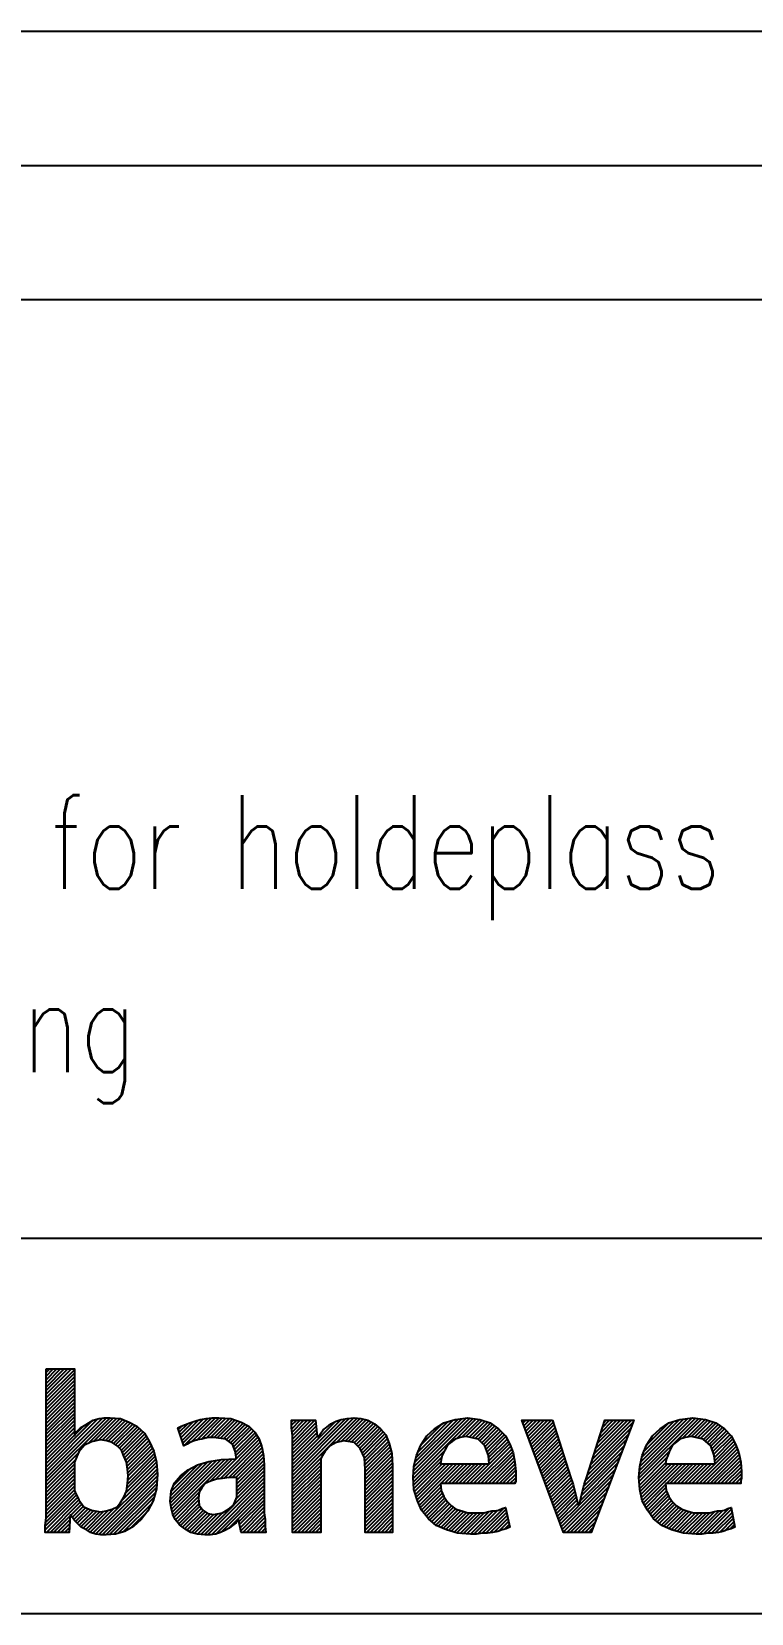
# Model space of a CAD drawing. Header units: millimetres. Extents: x 0 to 1800, y 0 to 2770.
# Drawn here: x 448 to 717, y 0 to 590 of the extents above; entities that cross this region are included whole.
import ezdxf
from ezdxf.enums import TextEntityAlignment as Align

# ---------------------------------------------------------------- set-up
doc = ezdxf.new("R2010")
doc.units = ezdxf.units.MM
for name, color, linetype in [('RAMME', 7, 'Continuous'), ('TITT-018', 4, 'Continuous'), ('TITT-035', 7, 'Continuous'), ('TITT-050', 5, 'Continuous'), ('TITT-TEKST25', 2, 'Continuous'), ('TITT-TEKST35', 7, 'Continuous'), ('TITT-TEKST50', 5, 'Continuous')]:
    doc.layers.add(name, color=color, linetype=linetype)
doc.styles.add('TITTEL', font='romans.shx', dxfattribs={"width": 0.65})

# ---------------------------------------------------------------- blocks, each defined once
blk = doc.blocks.new('*X3')
at = {"color": 0}
for p, q in [((1245.538, 64.846), (1246.769, 66.077)), ((1245.538, 65.023), (1246.592, 66.077)), ((1245.538, 65.2), (1246.415, 66.077)), ((1245.538, 65.377), (1246.238, 66.077)), ((1245.538, 65.553), (1246.062, 66.077)), ((1245.538, 65.73), (1245.885, 66.077)), ((1245.538, 65.907), (1245.708, 66.077)), ((1245.538, 64.67), (1246.909, 66.041)), ((1245.538, 64.493), (1246.909, 65.864)), ((1245.538, 64.316), (1246.909, 65.687)), ((1245.538, 64.139), (1246.909, 65.511)), ((1245.538, 63.962), (1246.909, 65.334)), ((1245.538, 63.786), (1246.909, 65.157)), ((1245.538, 63.609), (1246.909, 64.98)), ((1245.538, 63.432), (1246.909, 64.804)), ((1245.538, 63.255), (1246.909, 64.627)), ((1245.538, 63.079), (1246.909, 64.45)), ((1245.538, 62.902), (1246.909, 64.273)), ((1245.538, 62.725), (1246.909, 64.096)), ((1245.538, 62.548), (1246.909, 63.92)), ((1245.538, 62.371), (1246.909, 63.743)), ((1245.538, 60.604), (1248.643, 63.708)), ((1245.538, 60.78), (1248.466, 63.708)), ((1245.538, 60.957), (1248.274, 63.693)), ((1245.538, 61.134), (1248.053, 63.649)), ((1245.538, 62.195), (1246.909, 63.566)), ((1245.538, 61.311), (1247.792, 63.565)), ((1245.538, 62.018), (1246.909, 63.389)), ((1245.538, 61.841), (1246.909, 63.213)), ((1245.538, 61.664), (1246.909, 63.036)), ((1246.944, 62.894), (1247.35, 63.3)), ((1247.571, 62.46), (1248.807, 63.696)), ((1247.856, 62.568), (1248.97, 63.682)), ((1248.077, 62.612), (1249.133, 63.669)), ((1248.257, 62.615), (1249.264, 63.623)), ((1248.414, 62.596), (1249.39, 63.572)), ((1248.558, 62.563), (1249.516, 63.522)), ((1248.691, 62.519), (1249.635, 63.464)), ((1248.806, 62.458), (1249.749, 63.401)), ((1248.912, 62.387), (1249.863, 63.337)), ((1249.013, 62.311), (1249.97, 63.268)), ((1249.101, 62.223), (1250.064, 63.185)), ((1249.19, 62.134), (1250.158, 63.102)), ((1249.245, 62.013), (1250.251, 63.019)), ((1251.962, 63.138), (1252.124, 63.301)), ((1252.006, 63.006), (1252.419, 63.419)), ((1252.05, 62.873), (1252.694, 63.517)), ((1252.094, 62.741), (1252.959, 63.606)), ((1252.138, 62.608), (1253.179, 63.648)), ((1252.183, 62.475), (1253.385, 63.678)), ((1252.227, 62.343), (1253.591, 63.707)), ((1252.593, 62.533), (1253.769, 63.708)), ((1252.856, 62.618), (1253.945, 63.708)), ((1253.079, 62.665), (1254.11, 63.696)), ((1253.311, 62.72), (1254.275, 63.684)), ((1253.52, 62.753), (1254.44, 63.672)), ((1253.695, 62.751), (1254.587, 63.643)), ((1253.85, 62.729), (1254.72, 63.598)), ((1254.005, 62.707), (1254.852, 63.554)), ((1254.159, 62.685), (1254.985, 63.51)), ((1254.297, 62.645), (1255.103, 63.451)), ((1254.398, 62.57), (1255.216, 63.388)), ((1254.499, 62.494), (1255.33, 63.325)), ((1254.599, 62.417), (1255.431, 63.249)), ((1254.647, 62.288), (1255.519, 63.161)), ((1254.695, 62.16), (1255.608, 63.072)), ((1257.465, 63.339), (1257.71, 63.584)), ((1257.465, 63.515), (1257.534, 63.584)), ((1257.47, 63.167), (1257.887, 63.584)), ((1257.488, 63.007), (1258.064, 63.584)), ((1257.505, 62.848), (1258.241, 63.584)), ((1257.507, 60.728), (1260.485, 63.707)), ((1257.507, 60.552), (1260.645, 63.69)), ((1257.507, 60.905), (1260.283, 63.681)), ((1257.507, 61.082), (1260.079, 63.654)), ((1257.507, 61.259), (1259.872, 63.624)), ((1257.507, 62.496), (1258.594, 63.584)), ((1257.507, 62.673), (1258.417, 63.584)), ((1257.507, 61.436), (1259.6, 63.529)), ((1257.507, 62.319), (1258.642, 63.455)), ((1257.507, 62.143), (1258.659, 63.295)), ((1257.507, 61.966), (1258.676, 63.135)), ((1258.948, 63.054), (1259.075, 63.181)), ((1259.638, 62.506), (1260.802, 63.671)), ((1259.865, 62.556), (1260.947, 63.638)), ((1260.061, 62.576), (1261.088, 63.603)), ((1260.213, 62.551), (1261.219, 63.556)), ((1260.365, 62.526), (1261.336, 63.497)), ((1260.509, 62.493), (1261.454, 63.439)), ((1260.597, 62.405), (1261.557, 63.365)), ((1260.686, 62.316), (1261.653, 63.283)), ((1260.774, 62.228), (1261.748, 63.202)), ((1260.835, 62.112), (1261.835, 63.112)), ((1260.89, 61.991), (1261.917, 63.017)), ((1263.369, 60.758), (1266.284, 63.672)), ((1263.377, 60.942), (1266.129, 63.694)), ((1263.392, 61.134), (1265.958, 63.699)), ((1263.407, 61.325), (1265.754, 63.672)), ((1263.457, 61.552), (1265.55, 63.645)), ((1263.51, 61.782), (1265.331, 63.603)), ((1263.605, 62.054), (1265.076, 63.525)), ((1263.731, 62.357), (1264.783, 63.408)), ((1265.486, 62.697), (1266.438, 63.65)), ((1265.729, 62.764), (1266.593, 63.627)), ((1265.935, 62.793), (1266.728, 63.585)), ((1266.083, 62.764), (1266.86, 63.541)), ((1266.229, 62.733), (1266.993, 63.497)), ((1266.374, 62.702), (1267.121, 63.449)), ((1266.52, 62.671), (1267.225, 63.376)), ((1266.61, 62.584), (1267.329, 63.303)), ((1266.699, 62.496), (1267.433, 63.23)), ((1266.787, 62.407), (1267.535, 63.155)), ((1266.867, 62.311), (1267.623, 63.067)), ((1268.651, 63.565), (1268.67, 63.584)), ((1268.7, 63.436), (1268.847, 63.584)), ((1268.748, 63.307), (1269.024, 63.584)), ((1268.796, 63.179), (1269.201, 63.584)), ((1268.844, 63.05), (1269.378, 63.584)), ((1268.892, 62.921), (1269.554, 63.584)), ((1268.94, 62.793), (1269.731, 63.584)), ((1268.988, 62.664), (1269.908, 63.584)), ((1269.036, 62.535), (1270.085, 63.584)), ((1269.085, 62.407), (1270.17, 63.492)), ((1269.133, 62.278), (1270.212, 63.358)), ((1269.181, 62.15), (1270.255, 63.224)), ((1269.229, 62.021), (1270.298, 63.09)), ((1271.905, 61.161), (1273.941, 63.197)), ((1271.987, 61.42), (1274.05, 63.483)), ((1272.07, 61.68), (1273.974, 63.584)), ((1272.152, 61.939), (1273.797, 63.584)), ((1272.235, 62.198), (1273.62, 63.584)), ((1272.317, 62.457), (1273.443, 63.584)), ((1272.4, 62.717), (1273.267, 63.584)), ((1272.482, 62.976), (1273.09, 63.584)), ((1272.565, 63.235), (1272.913, 63.584)), ((1272.647, 63.495), (1272.736, 63.584)), ((1274.34, 60.768), (1277.242, 63.67)), ((1274.35, 60.955), (1277.086, 63.691)), ((1274.365, 61.146), (1276.922, 63.704)), ((1274.379, 61.338), (1276.718, 63.677)), ((1274.432, 61.567), (1276.514, 63.65)), ((1274.485, 61.797), (1276.305, 63.617)), ((1274.585, 62.073), (1276.05, 63.538)), ((1274.711, 62.376), (1275.794, 63.46)), ((1276.461, 62.712), (1277.398, 63.649)), ((1276.694, 62.769), (1277.554, 63.629)), ((1276.892, 62.79), (1277.691, 63.588)), ((1277.038, 62.759), (1277.823, 63.544)), ((1277.183, 62.728), (1277.956, 63.5)), ((1277.329, 62.696), (1278.086, 63.453)), ((1277.468, 62.658), (1278.19, 63.381)), ((1277.561, 62.575), (1278.294, 63.308)), ((1277.655, 62.492), (1278.398, 63.235)), ((1277.748, 62.409), (1278.501, 63.161)), ((1277.835, 62.319), (1278.589, 63.073)), ((1245.538, 61.488), (1246.909, 62.859)), ((1249.298, 61.889), (1250.337, 62.928)), ((1249.351, 61.765), (1250.403, 62.817)), ((1249.404, 61.641), (1250.469, 62.707)), ((1249.449, 61.51), (1250.536, 62.596)), ((1249.469, 61.353), (1250.596, 62.48)), ((1249.488, 61.195), (1250.651, 62.358)), ((1249.508, 61.038), (1250.706, 62.237)), ((1253.772, 60.706), (1255.828, 62.762)), ((1253.984, 60.741), (1255.892, 62.65)), ((1254.188, 60.769), (1255.937, 62.517)), ((1254.39, 60.794), (1255.981, 62.385)), ((1254.572, 60.799), (1256.02, 62.247)), ((1254.732, 62.02), (1255.692, 62.98)), ((1254.754, 61.865), (1255.76, 62.871)), ((1257.507, 61.789), (1258.693, 62.975)), ((1257.507, 61.612), (1258.71, 62.815)), ((1260.946, 61.869), (1261.998, 62.922)), ((1260.998, 61.745), (1262.063, 62.81)), ((1261.011, 61.581), (1262.114, 62.684)), ((1261.024, 61.417), (1262.164, 62.558)), ((1261.036, 61.253), (1262.211, 62.428)), ((1261.039, 61.079), (1262.247, 62.286)), ((1264.028, 62.83), (1264.049, 62.852)), ((1266.125, 60.508), (1268.054, 62.437)), ((1266.302, 60.508), (1268.106, 62.312)), ((1266.914, 62.181), (1267.712, 62.979)), ((1266.961, 62.051), (1267.8, 62.89)), ((1267.008, 61.922), (1267.877, 62.791)), ((1267.034, 61.771), (1267.936, 62.673)), ((1267.051, 61.61), (1267.995, 62.555)), ((1269.277, 61.892), (1270.34, 62.956)), ((1269.325, 61.764), (1270.383, 62.821)), ((1269.373, 61.635), (1270.426, 62.687)), ((1269.421, 61.506), (1270.468, 62.553)), ((1269.47, 61.378), (1270.511, 62.419)), ((1269.518, 61.249), (1270.554, 62.285)), ((1271.657, 60.383), (1273.614, 62.34)), ((1271.735, 60.638), (1273.723, 62.626)), ((1271.822, 60.902), (1273.832, 62.912)), ((1277.086, 60.508), (1279.022, 62.445)), ((1277.262, 60.508), (1279.074, 62.32)), ((1277.883, 62.189), (1278.678, 62.984)), ((1277.93, 62.06), (1278.766, 62.896)), ((1277.977, 61.93), (1278.845, 62.798)), ((1278.005, 61.781), (1278.904, 62.68)), ((1278.021, 61.62), (1278.963, 62.562)), ((1245.538, 60.427), (1247.09, 61.979)), ((1245.538, 60.25), (1246.973, 61.685)), ((1249.412, 60.058), (1250.899, 61.545)), ((1249.461, 60.284), (1250.866, 61.689)), ((1249.483, 60.483), (1250.833, 61.833)), ((1249.505, 60.682), (1250.8, 61.977)), ((1249.527, 60.881), (1250.762, 62.115)), ((1251.573, 59.568), (1253.619, 61.614)), ((1251.573, 59.744), (1253.41, 61.582)), ((1251.589, 59.937), (1253.155, 61.503)), ((1251.596, 59.414), (1253.823, 61.641)), ((1251.625, 59.266), (1254.027, 61.668)), ((1251.66, 59.125), (1254.217, 61.681)), ((1251.701, 58.988), (1254.405, 61.693)), ((1253.524, 60.635), (1254.593, 61.704)), ((1254.749, 60.799), (1256.05, 62.1)), ((1254.805, 60.679), (1256.079, 61.953)), ((1254.805, 60.502), (1256.101, 61.798)), ((1254.805, 60.325), (1256.116, 61.636)), ((1254.805, 60.148), (1256.131, 61.474)), ((1257.507, 60.375), (1258.908, 61.776)), ((1257.507, 60.198), (1258.878, 61.57)), ((1261.039, 60.902), (1262.282, 62.145)), ((1261.039, 60.725), (1262.317, 62.004)), ((1261.039, 60.549), (1262.336, 61.845)), ((1261.039, 60.372), (1262.348, 61.68)), ((1261.039, 60.195), (1262.359, 61.515)), ((1263.381, 60.593), (1264.89, 62.102)), ((1263.393, 60.428), (1264.763, 61.798)), ((1263.405, 60.263), (1264.719, 61.577)), ((1263.438, 60.119), (1264.783, 61.464)), ((1263.48, 59.984), (1264.96, 61.464)), ((1263.521, 59.849), (1265.137, 61.464)), ((1263.563, 59.714), (1265.314, 61.464)), ((1263.615, 59.588), (1265.49, 61.464)), ((1264.711, 60.508), (1265.667, 61.464)), ((1264.888, 60.508), (1265.844, 61.464)), ((1265.065, 60.508), (1266.021, 61.464)), ((1265.242, 60.508), (1266.197, 61.464)), ((1265.418, 60.508), (1266.374, 61.464)), ((1265.595, 60.508), (1266.551, 61.464)), ((1265.772, 60.508), (1266.728, 61.464)), ((1265.949, 60.508), (1266.905, 61.464)), ((1266.479, 60.508), (1268.156, 62.186)), ((1266.656, 60.508), (1268.207, 62.059)), ((1266.833, 60.508), (1268.244, 61.92)), ((1267.009, 60.508), (1268.271, 61.77)), ((1267.186, 60.508), (1268.299, 61.621)), ((1267.363, 60.508), (1268.319, 61.465)), ((1269.566, 61.12), (1270.596, 62.151)), ((1269.614, 60.992), (1270.639, 62.017)), ((1269.662, 60.863), (1270.682, 61.883)), ((1269.71, 60.734), (1270.724, 61.749)), ((1269.758, 60.606), (1270.767, 61.614)), ((1269.806, 60.477), (1270.81, 61.48)), ((1271.48, 59.676), (1273.286, 61.482)), ((1271.539, 59.912), (1273.395, 61.768)), ((1271.598, 60.148), (1273.505, 62.054)), ((1274.352, 60.603), (1275.812, 62.063)), ((1274.364, 60.438), (1275.714, 61.789)), ((1274.375, 60.273), (1275.641, 61.539)), ((1274.401, 60.122), (1275.743, 61.464)), ((1274.435, 59.979), (1275.92, 61.464)), ((1274.468, 59.835), (1276.097, 61.464)), ((1274.501, 59.691), (1276.274, 61.464)), ((1274.56, 59.574), (1276.45, 61.464)), ((1275.671, 60.508), (1276.627, 61.464)), ((1275.848, 60.508), (1276.804, 61.464)), ((1276.025, 60.508), (1276.981, 61.464)), ((1276.202, 60.508), (1277.158, 61.464)), ((1276.379, 60.508), (1277.334, 61.464)), ((1276.555, 60.508), (1277.511, 61.464)), ((1276.732, 60.508), (1277.688, 61.464)), ((1276.909, 60.508), (1277.865, 61.464)), ((1277.439, 60.508), (1279.125, 62.194)), ((1277.616, 60.508), (1279.175, 62.067)), ((1277.793, 60.508), (1279.214, 61.929)), ((1277.97, 60.508), (1279.241, 61.78)), ((1278.146, 60.508), (1279.268, 61.63)), ((1278.323, 60.508), (1279.29, 61.475)), ((1245.538, 60.073), (1246.909, 61.445)), ((1245.538, 59.897), (1246.909, 61.268)), ((1245.538, 59.72), (1246.909, 61.091)), ((1245.538, 59.543), (1246.909, 60.914)), ((1245.538, 59.366), (1246.909, 60.738)), ((1247.81, 58.103), (1250.923, 61.215)), ((1247.942, 58.058), (1250.934, 61.05)), ((1248.093, 58.032), (1250.935, 60.874)), ((1249.211, 59.681), (1250.911, 61.38)), ((1251.605, 60.13), (1252.899, 61.424)), ((1251.721, 60.422), (1252.513, 61.215)), ((1253.209, 58.021), (1256.135, 60.948)), ((1253.379, 58.015), (1256.135, 60.771)), ((1254.759, 59.748), (1256.135, 61.125)), ((1254.805, 59.972), (1256.135, 61.302)), ((1257.507, 60.021), (1258.878, 61.393)), ((1257.507, 59.845), (1258.878, 61.216)), ((1257.507, 59.668), (1258.878, 61.039)), ((1257.507, 59.491), (1258.878, 60.862)), ((1261.039, 60.018), (1262.369, 61.348)), ((1261.039, 59.841), (1262.369, 61.171)), ((1261.039, 59.665), (1262.369, 60.995)), ((1261.039, 59.488), (1262.369, 60.818)), ((1267.54, 60.508), (1268.334, 61.303)), ((1267.716, 60.508), (1268.349, 61.141)), ((1267.893, 60.508), (1268.353, 60.969)), ((1268.07, 60.508), (1268.353, 60.792)), ((1269.855, 60.348), (1270.852, 61.346)), ((1269.903, 60.22), (1270.895, 61.212)), ((1269.951, 60.091), (1270.938, 61.078)), ((1269.999, 59.962), (1270.98, 60.944)), ((1270.047, 59.834), (1271.023, 60.81)), ((1270.576, 58.419), (1273.068, 60.91)), ((1271.422, 59.44), (1273.177, 61.196)), ((1278.5, 60.508), (1279.305, 61.313)), ((1278.677, 60.508), (1279.319, 61.151)), ((1278.853, 60.508), (1279.325, 60.98)), ((1279.03, 60.508), (1279.325, 60.803)), ((1245.496, 58.441), (1247.012, 59.956)), ((1245.514, 58.636), (1246.957, 60.078)), ((1245.537, 58.835), (1246.909, 60.207)), ((1245.538, 59.189), (1246.909, 60.561)), ((1245.538, 59.013), (1246.909, 60.384)), ((1248.252, 58.015), (1250.924, 60.687)), ((1248.429, 58.015), (1250.913, 60.499)), ((1248.622, 58.031), (1250.902, 60.311)), ((1248.816, 58.049), (1250.848, 60.08)), ((1251.759, 58.87), (1252.976, 60.087)), ((1253.563, 58.023), (1256.135, 60.594)), ((1253.778, 58.06), (1256.135, 60.418)), ((1254.046, 58.152), (1256.135, 60.241)), ((1254.399, 58.328), (1256.135, 60.064)), ((1257.507, 59.314), (1258.878, 60.686)), ((1257.507, 59.137), (1258.878, 60.509)), ((1257.507, 58.961), (1258.878, 60.332)), ((1257.507, 58.784), (1258.878, 60.155)), ((1257.507, 58.607), (1258.878, 59.979)), ((1261.039, 59.311), (1262.369, 60.641)), ((1261.039, 59.134), (1262.369, 60.464)), ((1261.039, 58.958), (1262.369, 60.287)), ((1261.039, 58.781), (1262.369, 60.111)), ((1261.039, 58.604), (1262.369, 59.934)), ((1263.67, 59.467), (1264.698, 60.495)), ((1263.725, 59.345), (1264.718, 60.338)), ((1263.78, 59.224), (1264.737, 60.181)), ((1263.858, 59.125), (1264.789, 60.056)), ((1263.937, 59.027), (1264.842, 59.932)), ((1268.247, 60.508), (1268.344, 60.606)), ((1270.095, 59.705), (1271.068, 60.678)), ((1270.143, 59.576), (1271.112, 60.545)), ((1270.191, 59.448), (1271.152, 60.409)), ((1270.239, 59.319), (1271.188, 60.267)), ((1270.288, 59.19), (1271.223, 60.126)), ((1270.336, 59.062), (1271.258, 59.985)), ((1270.624, 58.29), (1272.959, 60.624)), ((1270.673, 58.161), (1272.85, 60.338)), ((1270.828, 58.14), (1272.741, 60.053)), ((1274.623, 59.46), (1275.631, 60.468)), ((1274.685, 59.345), (1275.651, 60.311)), ((1274.748, 59.231), (1275.675, 60.159)), ((1274.819, 59.126), (1275.728, 60.035)), ((1279.207, 60.508), (1279.283, 60.585)), ((1245.496, 58.264), (1247.066, 59.834)), ((1245.549, 58.14), (1247.122, 59.713)), ((1245.725, 58.14), (1247.197, 59.612)), ((1246.739, 58.977), (1247.273, 59.511)), ((1246.81, 58.87), (1247.349, 59.41)), ((1246.881, 58.764), (1247.461, 59.344)), ((1246.962, 58.669), (1247.583, 59.29)), ((1247.05, 58.58), (1247.705, 59.236)), ((1247.139, 58.492), (1247.846, 59.199)), ((1247.227, 58.404), (1247.993, 59.17)), ((1247.458, 58.281), (1248.34, 59.163)), ((1247.57, 58.217), (1248.566, 59.213)), ((1247.681, 58.15), (1248.846, 59.316)), ((1249.037, 58.093), (1250.777, 59.832)), ((1249.281, 58.159), (1250.667, 59.545)), ((1249.656, 58.358), (1250.49, 59.192)), ((1251.82, 58.754), (1252.946, 59.881)), ((1251.901, 58.658), (1252.947, 59.705)), ((1251.981, 58.562), (1252.967, 59.548)), ((1252.069, 58.473), (1253.012, 59.416)), ((1252.166, 58.393), (1253.083, 59.31)), ((1252.262, 58.313), (1253.159, 59.209)), ((1254.909, 58.661), (1256.135, 59.887)), ((1254.938, 58.514), (1256.135, 59.711)), ((1254.968, 58.366), (1256.135, 59.534)), ((1254.997, 58.219), (1256.135, 59.357)), ((1255.095, 58.14), (1256.135, 59.18)), ((1257.507, 58.43), (1258.878, 59.802)), ((1257.507, 58.254), (1258.878, 59.625)), ((1257.569, 58.14), (1258.878, 59.448)), ((1257.746, 58.14), (1258.878, 59.271)), ((1261.039, 58.427), (1262.369, 59.757)), ((1261.039, 58.251), (1262.369, 59.58)), ((1261.105, 58.14), (1262.369, 59.404)), ((1261.282, 58.14), (1262.369, 59.227)), ((1264.015, 58.929), (1264.906, 59.819)), ((1264.094, 58.83), (1264.977, 59.713)), ((1264.183, 58.743), (1265.052, 59.612)), ((1264.277, 58.66), (1265.141, 59.524)), ((1264.371, 58.577), (1265.229, 59.435)), ((1264.464, 58.494), (1265.327, 59.356)), ((1264.581, 58.434), (1265.425, 59.277)), ((1264.706, 58.382), (1265.554, 59.23)), ((1264.831, 58.33), (1265.692, 59.191)), ((1265.983, 58.068), (1267.07, 59.155)), ((1266.149, 58.057), (1267.27, 59.179)), ((1266.325, 58.056), (1267.455, 59.187)), ((1266.512, 58.067), (1267.769, 59.323)), ((1266.718, 58.096), (1267.875, 59.253)), ((1270.384, 58.933), (1271.294, 59.843)), ((1270.432, 58.805), (1271.329, 59.702)), ((1270.48, 58.676), (1271.364, 59.56)), ((1270.528, 58.547), (1271.4, 59.419)), ((1271.005, 58.14), (1272.632, 59.767)), ((1271.181, 58.14), (1272.522, 59.481)), ((1271.358, 58.14), (1272.413, 59.195)), ((1274.892, 59.022), (1275.781, 59.911)), ((1274.965, 58.918), (1275.848, 59.801)), ((1275.038, 58.814), (1275.919, 59.695)), ((1275.134, 58.733), (1275.997, 59.597)), ((1275.232, 58.655), (1276.086, 59.509)), ((1275.33, 58.576), (1276.176, 59.422)), ((1275.428, 58.497), (1276.282, 59.351)), ((1275.542, 58.435), (1276.388, 59.28)), ((1275.664, 58.379), (1276.513, 59.229)), ((1275.785, 58.324), (1276.646, 59.185)), ((1277.109, 58.057), (1278.231, 59.179)), ((1277.285, 58.056), (1278.407, 59.179)), ((1277.47, 58.065), (1278.725, 59.32)), ((1277.677, 58.094), (1278.841, 59.259)), ((1245.902, 58.14), (1246.7, 58.937)), ((1246.079, 58.14), (1246.69, 58.751)), ((1246.256, 58.14), (1246.681, 58.565)), ((1247.34, 58.34), (1248.14, 59.14)), ((1252.373, 58.247), (1253.265, 59.139)), ((1252.486, 58.183), (1253.371, 59.068)), ((1252.608, 58.128), (1253.516, 59.036)), ((1252.749, 58.093), (1253.671, 59.014)), ((1252.891, 58.057), (1253.887, 59.053)), ((1253.05, 58.039), (1254.115, 59.105)), ((1255.271, 58.14), (1256.145, 59.014)), ((1255.448, 58.14), (1256.165, 58.857)), ((1255.625, 58.14), (1256.177, 58.691)), ((1255.802, 58.14), (1256.177, 58.515)), ((1257.923, 58.14), (1258.878, 59.095)), ((1258.1, 58.14), (1258.878, 58.918)), ((1258.277, 58.14), (1258.878, 58.741)), ((1258.453, 58.14), (1258.878, 58.564)), ((1258.63, 58.14), (1258.878, 58.388)), ((1261.459, 58.14), (1262.369, 59.05)), ((1261.635, 58.14), (1262.369, 58.873)), ((1261.812, 58.14), (1262.369, 58.696)), ((1261.989, 58.14), (1262.369, 58.52)), ((1264.955, 58.278), (1265.829, 59.152)), ((1265.088, 58.233), (1265.967, 59.112)), ((1265.223, 58.192), (1266.127, 59.095)), ((1265.358, 58.15), (1266.303, 59.095)), ((1265.493, 58.109), (1266.48, 59.095)), ((1265.651, 58.09), (1266.657, 59.095)), ((1265.817, 58.079), (1266.84, 59.101)), ((1266.897, 58.098), (1267.906, 59.107)), ((1267.092, 58.116), (1267.938, 58.962)), ((1267.304, 58.152), (1267.969, 58.817)), ((1267.53, 58.201), (1268.001, 58.672)), ((1267.791, 58.285), (1268.033, 58.526)), ((1271.535, 58.14), (1272.304, 58.909)), ((1271.712, 58.14), (1272.195, 58.623)), ((1275.907, 58.269), (1276.786, 59.148)), ((1276.043, 58.228), (1276.928, 59.113)), ((1276.18, 58.189), (1277.087, 59.095)), ((1276.318, 58.15), (1277.264, 59.095)), ((1276.455, 58.11), (1277.44, 59.095)), ((1276.612, 58.09), (1277.617, 59.095)), ((1276.778, 58.079), (1277.796, 59.098)), ((1276.944, 58.068), (1278.027, 59.152)), ((1277.857, 58.098), (1278.867, 59.108)), ((1278.05, 58.114), (1278.894, 58.958)), ((1278.265, 58.152), (1278.92, 58.807)), ((1278.511, 58.221), (1278.946, 58.656)), ((1278.759, 58.292), (1278.972, 58.506)), ((1246.433, 58.14), (1246.672, 58.379)), ((1246.609, 58.14), (1246.663, 58.193)), ((1255.978, 58.14), (1256.188, 58.349)), ((1256.155, 58.14), (1256.21, 58.195)), ((1258.807, 58.14), (1258.878, 58.211)), ((1262.166, 58.14), (1262.369, 58.343)), ((1262.342, 58.14), (1262.369, 58.166)), ((1271.888, 58.14), (1272.086, 58.337))]:
    blk.add_line(p, q, dxfattribs=at)
blk = doc.blocks.new('TITF_JBV00')
at = {"layer": 'TITT-018'}
for p, q in [((0, 59), (-170, 59)), ((0, 54), (-170, 54))]:
    blk.add_line(p, q, dxfattribs=at)
at = {"layer": 'TITT-035', "linetype": 'Continuous'}
for points in [[(-134.618, 9.117), (-133.565, 9.117), (-133.565, 6.628), (-133.565, 6.628), (-133.469, 6.787), (-133.342, 6.915), (-133.182, 7.011), (-133.022, 7.106), (-132.863, 7.202), (-132.639, 7.266), (-132.448, 7.298), (-132.224, 7.298), (-131.841, 7.266), (-131.522, 7.138), (-131.235, 6.979), (-130.948, 6.723), (-130.756, 6.404), (-130.597, 6.053), (-130.501, 5.638), (-130.469, 5.191), (-130.501, 4.649), (-130.629, 4.202), (-130.82, 3.819), (-131.075, 3.5), (-131.363, 3.245), (-131.682, 3.053), (-132.033, 2.957), (-132.384, 2.925), (-132.576, 2.925), (-132.767, 2.957), (-132.959, 3.021), (-133.118, 3.117), (-133.31, 3.213), (-133.437, 3.34), (-133.565, 3.468), (-133.693, 3.659), (-133.725, 3.659), (-133.757, 3.021), (-134.65, 3.021), (-134.65, 3.276), (-134.618, 3.564), (-134.618, 3.883), (-134.618, 4.202), (-134.618, 9.117)], [(-126.479, 4.042), (-126.479, 3.755), (-126.448, 3.5), (-126.448, 3.245), (-126.416, 3.021), (-127.341, 3.021), (-127.437, 3.5), (-127.437, 3.5), (-127.533, 3.372), (-127.66, 3.276), (-127.788, 3.181), (-127.948, 3.085), (-128.107, 3.021), (-128.299, 2.957), (-128.49, 2.925), (-128.682, 2.925), (-128.969, 2.957), (-129.224, 3.021), (-129.448, 3.149), (-129.639, 3.308), (-129.799, 3.5), (-129.895, 3.691), (-129.958, 3.947), (-129.99, 4.17), (-129.958, 4.553), (-129.831, 4.872), (-129.607, 5.128), (-129.32, 5.351), (-128.969, 5.543), (-128.554, 5.67), (-128.075, 5.734), (-127.533, 5.766), (-127.533, 5.83), (-127.565, 6.053), (-127.66, 6.309), (-127.916, 6.5), (-128.363, 6.564), (-128.522, 6.564), (-128.682, 6.532), (-128.809, 6.5), (-128.969, 6.468), (-129.097, 6.436), (-129.256, 6.372), (-129.352, 6.309), (-129.48, 6.245), (-129.703, 6.915), (-129.575, 6.979), (-129.416, 7.043), (-129.256, 7.106), (-129.065, 7.17), (-128.873, 7.234), (-128.65, 7.266), (-128.426, 7.298), (-128.171, 7.298), (-127.724, 7.266), (-127.341, 7.138), (-127.054, 6.979), (-126.831, 6.755), (-126.671, 6.5), (-126.575, 6.213), (-126.511, 5.894), (-126.479, 5.543), (-126.479, 4.042)], [(-125.426, 5.957), (-125.426, 6.309), (-125.426, 6.628), (-125.458, 6.915), (-125.458, 7.202), (-124.564, 7.202), (-124.501, 6.596), (-124.469, 6.596), (-124.373, 6.723), (-124.277, 6.851), (-124.15, 6.947), (-123.99, 7.075), (-123.798, 7.17), (-123.607, 7.234), (-123.384, 7.266), (-123.128, 7.298), (-122.873, 7.266), (-122.618, 7.202), (-122.362, 7.075), (-122.139, 6.883), (-121.947, 6.66), (-121.82, 6.34), (-121.724, 5.957), (-121.692, 5.511), (-121.692, 3.021), (-122.713, 3.021), (-122.713, 5.383), (-122.745, 5.798), (-122.905, 6.149), (-123.128, 6.372), (-123.511, 6.436), (-123.798, 6.372), (-124.022, 6.245), (-124.213, 6.053), (-124.341, 5.83), (-124.373, 5.766), (-124.373, 5.67), (-124.373, 5.574), (-124.373, 5.479), (-124.373, 3.021), (-125.426, 3.021), (-125.426, 5.957)], [(-119.905, 4.84), (-119.873, 4.585), (-119.777, 4.362), (-119.649, 4.17), (-119.49, 4.011), (-119.33, 3.883), (-119.107, 3.819), (-118.883, 3.755), (-118.628, 3.755), (-118.468, 3.755), (-118.277, 3.755), (-118.149, 3.787), (-117.99, 3.819), (-117.862, 3.819), (-117.734, 3.851), (-117.607, 3.915), (-117.479, 3.947), (-117.319, 3.213), (-117.447, 3.149), (-117.607, 3.117), (-117.766, 3.053), (-117.958, 3.021), (-118.149, 2.989), (-118.341, 2.989), (-118.564, 2.957), (-118.787, 2.957), (-119.266, 2.989), (-119.681, 3.117), (-120.064, 3.276), (-120.351, 3.532), (-120.607, 3.851), (-120.766, 4.202), (-120.894, 4.617), (-120.926, 5.064), (-120.894, 5.479), (-120.798, 5.894), (-120.639, 6.277), (-120.415, 6.628), (-120.128, 6.883), (-119.777, 7.106), (-119.362, 7.234), (-118.883, 7.298), (-118.436, 7.234), (-118.053, 7.106), (-117.734, 6.883), (-117.479, 6.628), (-117.319, 6.309), (-117.192, 5.989), (-117.128, 5.638), (-117.096, 5.287), (-117.096, 5.16), (-117.096, 5.032), (-117.096, 4.936), (-117.128, 4.84), (-119.905, 4.84)], [(-115.723, 7.202), (-115.053, 5.096), (-114.957, 4.808), (-114.894, 4.553), (-114.83, 4.298), (-114.766, 4.042), (-114.734, 4.042), (-114.67, 4.298), (-114.606, 4.553), (-114.543, 4.808), (-114.447, 5.096), (-113.777, 7.202), (-112.691, 7.202), (-114.287, 3.021), (-115.309, 3.021), (-116.872, 7.202), (-115.723, 7.202)], [(-111.51, 4.84), (-111.479, 4.585), (-111.383, 4.362), (-111.255, 4.17), (-111.096, 4.011), (-110.904, 3.883), (-110.713, 3.819), (-110.457, 3.755), (-110.202, 3.755), (-110.042, 3.755), (-109.851, 3.755), (-109.723, 3.787), (-109.564, 3.819), (-109.436, 3.819), (-109.308, 3.851), (-109.181, 3.915), (-109.053, 3.947), (-108.925, 3.213), (-109.053, 3.149), (-109.212, 3.117), (-109.372, 3.053), (-109.532, 3.021), (-109.723, 2.989), (-109.915, 2.989), (-110.138, 2.957), (-110.361, 2.957), (-110.84, 2.989), (-111.287, 3.117), (-111.638, 3.276), (-111.957, 3.532), (-112.181, 3.851), (-112.372, 4.202), (-112.468, 4.617), (-112.5, 5.064), (-112.468, 5.479), (-112.372, 5.894), (-112.213, 6.277), (-111.989, 6.628), (-111.702, 6.883), (-111.383, 7.106), (-110.968, 7.234), (-110.489, 7.298), (-110.01, 7.234), (-109.627, 7.106), (-109.308, 6.883), (-109.053, 6.628), (-108.893, 6.309), (-108.766, 5.989), (-108.702, 5.638), (-108.67, 5.287), (-108.67, 5.16), (-108.67, 5.032), (-108.702, 4.936), (-108.702, 4.84), (-111.51, 4.84)], [(-118.085, 5.574), (-118.117, 5.894), (-118.245, 6.245), (-118.5, 6.5), (-118.947, 6.596), (-119.17, 6.564), (-119.362, 6.5), (-119.522, 6.372), (-119.649, 6.245), (-119.745, 6.085), (-119.841, 5.894), (-119.873, 5.734), (-119.905, 5.574), (-118.085, 5.574)], [(-109.659, 5.574), (-109.691, 5.894), (-109.819, 6.245), (-110.106, 6.5), (-110.553, 6.596), (-110.776, 6.564), (-110.968, 6.5), (-111.127, 6.372), (-111.255, 6.245), (-111.351, 6.085), (-111.415, 5.894), (-111.479, 5.734), (-111.51, 5.574), (-109.659, 5.574)], [(-133.565, 4.777), (-133.565, 4.713), (-133.565, 4.649), (-133.565, 4.585), (-133.533, 4.521), (-133.405, 4.234), (-133.214, 3.979), (-132.927, 3.851), (-132.607, 3.787), (-132.384, 3.819), (-132.161, 3.883), (-131.969, 3.979), (-131.841, 4.138), (-131.714, 4.33), (-131.618, 4.553), (-131.586, 4.84), (-131.554, 5.128), (-131.586, 5.383), (-131.618, 5.638), (-131.714, 5.862), (-131.81, 6.085), (-131.969, 6.245), (-132.161, 6.372), (-132.352, 6.436), (-132.607, 6.468), (-132.927, 6.404), (-133.182, 6.277), (-133.405, 6.021), (-133.533, 5.702), (-133.565, 5.638), (-133.565, 5.574), (-133.565, 5.511), (-133.565, 5.447), (-133.565, 4.777)], [(-127.501, 5.064), (-127.788, 5.064), (-128.043, 5.032), (-128.267, 5), (-128.49, 4.936), (-128.682, 4.84), (-128.809, 4.681), (-128.905, 4.521), (-128.937, 4.298), (-128.905, 4.042), (-128.777, 3.851), (-128.586, 3.723), (-128.363, 3.691), (-128.043, 3.755), (-127.82, 3.883), (-127.628, 4.042), (-127.533, 4.266), (-127.501, 4.33), (-127.501, 4.394), (-127.501, 4.425), (-127.501, 4.489), (-127.501, 5.064)]]:
    blk.add_lwpolyline(points, dxfattribs=at)
at = {"layer": 'TITT-050'}
for p, q in [((0, 49), (-170, 49)), ((-170, 14), (0, 14))]:
    blk.add_line(p, q, dxfattribs=at)
at = {"layer": 'TITT-018', "xscale": 0.7679999999999723, "yscale": 0.7679999999999723, "zscale": 0.7679999999999723}
blk.add_blockref('*X3', (-1091.191, -41.63), dxfattribs=at)
at = {"layer": 'TITT-TEKST25', "style": 'TITTEL', "width": 0.65}
for tag, p in [('2A', (-166, 55.16)), ('2C', (-55, 55.16)), ('2D', (-39, 55.16)), ('2E', (-23, 55.16)), ('2F', (-7.5, 55.16))]:
    blk.add_attdef(tag, text='', height=2.5, dxfattribs=at).set_placement(p, align=Align.CENTER)
for tag, p in [('2B', (-160.941, 55.16)), ('3B', (-29.941, 45)), ('3C', (-29.941, 40)), ('3D', (-29.941, 35)), ('3E', (-45.941, 30)), ('3F', (-45.941, 25)), ('3G', (-45.941, 20)), ('3H', (-45.941, 15))]:
    blk.add_attdef(tag, p, '', height=2.5, dxfattribs=at)
at = {"layer": 'TITT-TEKST35', "style": 'TITTEL', "width": 0.75}
for tag, p in [('1A', (-165.437, 39.483)), ('1B', (-165.437, 33.468)), ('1C', (-165.437, 27.021)), ('1D', (-165.437, 20.192))]:
    blk.add_attdef(tag, p, '', height=3.5, dxfattribs=at)
blk.add_attdef('3A', text='', height=3.5, dxfattribs=at).set_placement((-56.159, 38.525), align=Align.CENTER)
at = {"layer": 'TITT-TEKST50', "style": 'TITTEL', "width": 0.65}
blk.add_attdef('4A', (-57.323, 2.998), '', height=5, dxfattribs=at)
blk.add_attdef('4B', text='', height=5, dxfattribs=at).set_placement((-7, 2.998), align=Align.CENTER)

msp = doc.modelspace()

# ---------------------------------------------------------------- linework, layer by layer
at = {"layer": 'RAMME'}
msp.add_lwpolyline([(0, 0), (1800, 0), (1800, 2770), (0, 2770)], close=True, dxfattribs=at)

# ---------------------------------------------------------------- block references
at = {"layer": 'RAMME', "ltscale": 5}
ref = msp.add_blockref('TITF_JBV00', (1800, 0), dxfattribs=dict(at, xscale=10, yscale=10, zscale=10))
ref.add_attrib('1C', 'Orienteringsignal for holdeplass', (145.63, 270.21), dxfattribs={"layer": 'TITT-TEKST35', "height": 35, "style": 'TITTEL', "width": 0.75})
ref.add_attrib('1D', 'Produksjonstegning', (145.63, 201.92), dxfattribs={"layer": 'TITT-TEKST35', "height": 35, "style": 'TITTEL', "width": 0.75})

doc.saveas('drawing.dxf')
